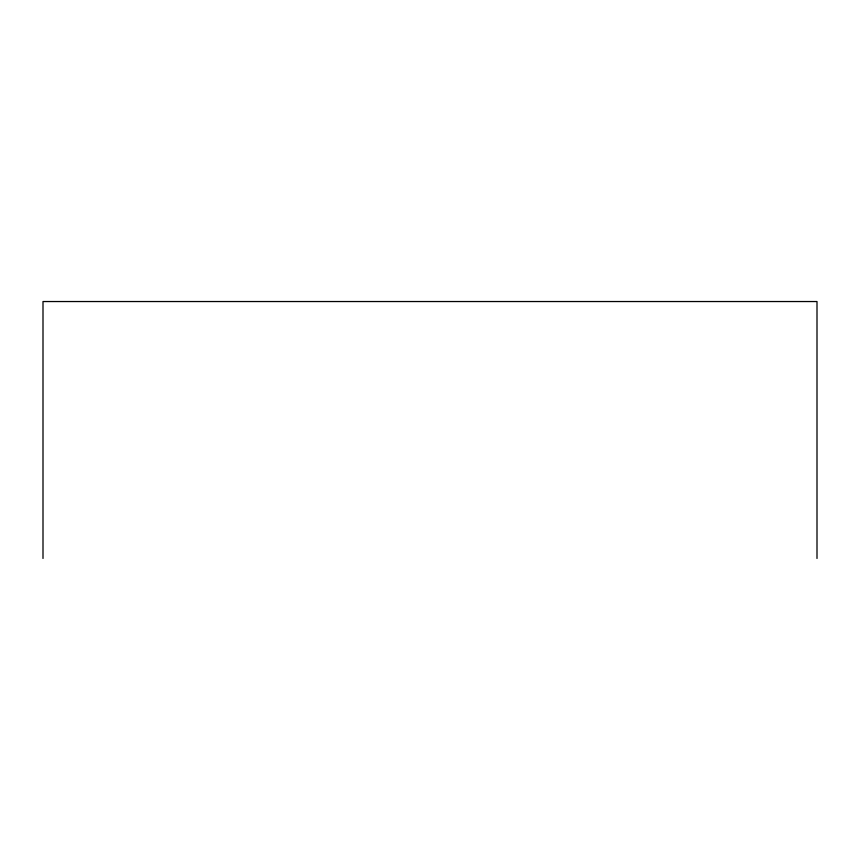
<?xml version="1.0" encoding="UTF-8"?>
<svg xmlns="http://www.w3.org/2000/svg" width="860" height="860" viewBox="0 0 860 860"><rect width="100%" height="100%" fill="white"/><g stroke="black" fill="none" stroke-linecap="round" stroke-linejoin="round"><path stroke-width="1.29" d="M817 558.462L817 301.537L43 301.537L43 558.462"/></g></svg>
